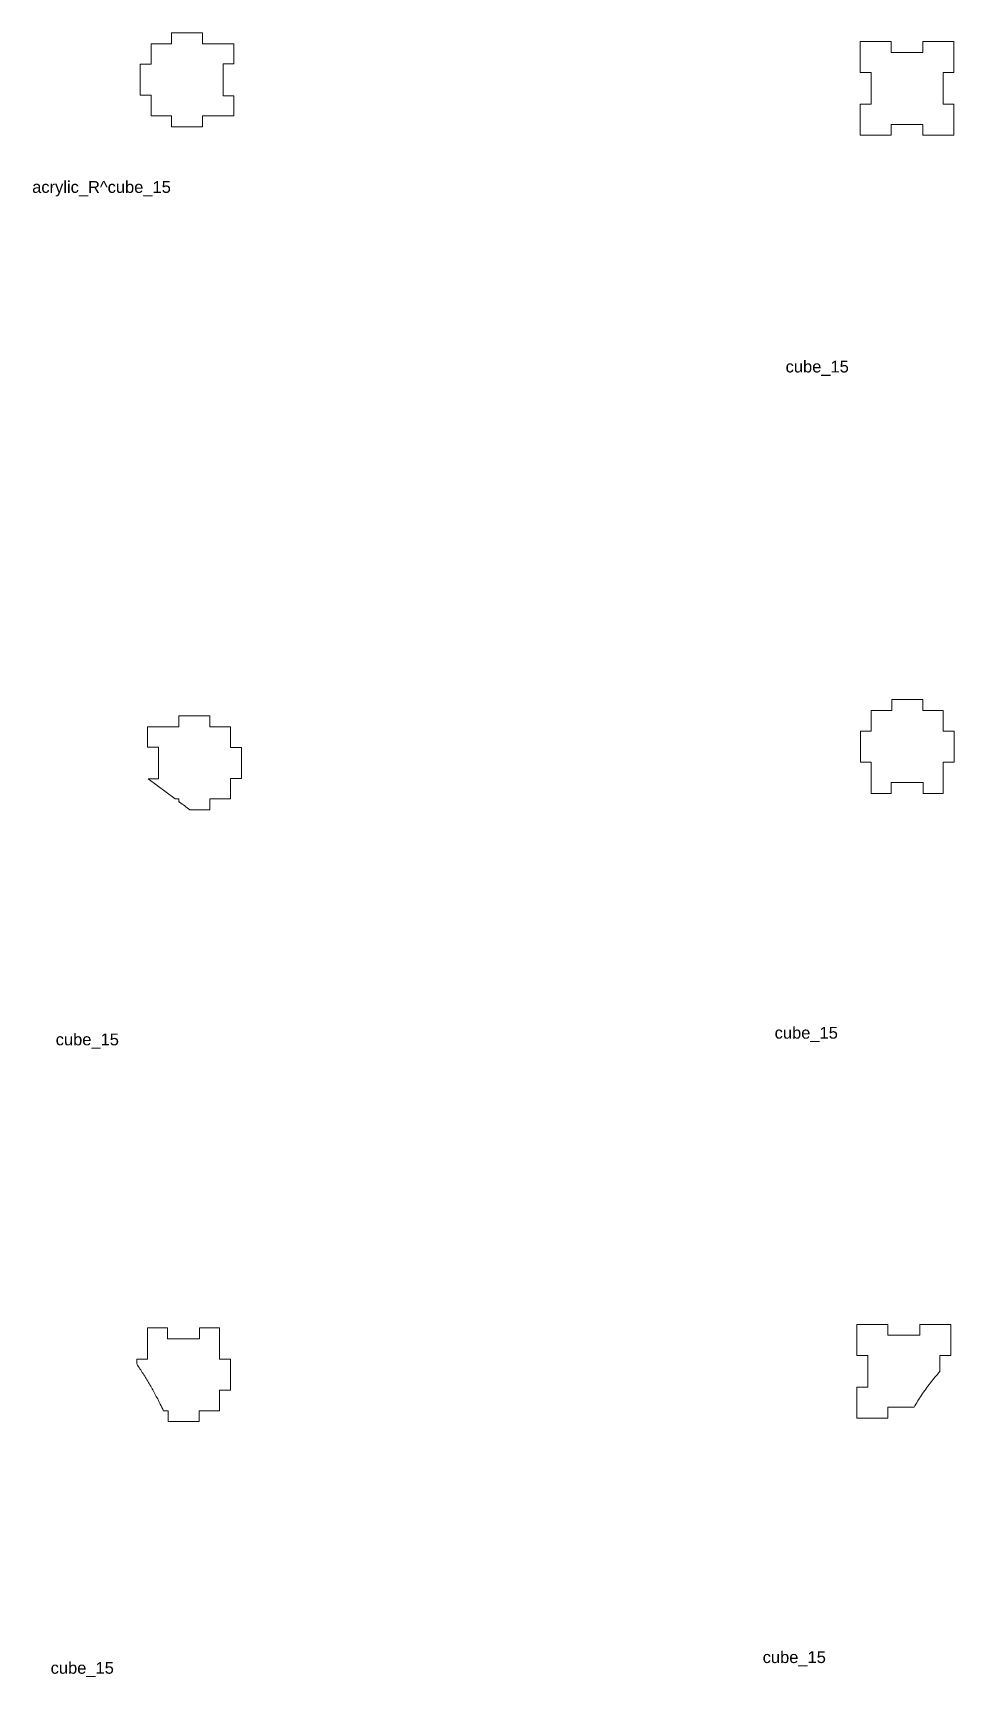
# Model space of a CAD drawing. Header units: inches. Extents: x 3.1 to 13.9, y 1.1 to 20.3.
import ezdxf

# ---------------------------------------------------------------- set-up
doc = ezdxf.new("R2010")
doc.units = ezdxf.units.IN
doc.header["$LTSCALE"] = 0.03937
doc.header["$MEASUREMENT"] = 0

msp = doc.modelspace()

# ---------------------------------------------------------------- linework, layer by layer
at = {"color": 255, "lineweight": 15}
for p, q in [((4.512, 20.173), (4.512, 19.934)), ((4.752, 20.173), (4.512, 20.173)), ((4.752, 20.3), (4.752, 20.173)), ((5.114, 20.3), (4.752, 20.3)), ((5.114, 20.173), (5.114, 20.3)), ((5.481, 20.173), (5.114, 20.173)), ((5.481, 19.938), (5.481, 20.173)), ((13.16, 20.2), (12.797, 20.2)), ((12.797, 20.2), (12.797, 19.837)), ((13.16, 20.073), (13.16, 20.2)), ((13.893, 20.2), (13.53, 20.2)), ((13.53, 20.2), (13.53, 20.073)), ((13.893, 19.837), (13.893, 20.2)), ((13.53, 20.073), (13.16, 20.073)), ((4.385, 19.934), (4.385, 19.571)), ((4.512, 19.934), (4.385, 19.934)), ((5.354, 19.938), (5.481, 19.938)), ((5.354, 19.567), (5.354, 19.938)), ((12.797, 19.837), (12.924, 19.837)), ((12.924, 19.837), (12.924, 19.466)), ((13.766, 19.466), (13.766, 19.837)), ((13.766, 19.837), (13.893, 19.837)), ((4.385, 19.571), (4.512, 19.571)), ((4.512, 19.571), (4.512, 19.331)), ((5.481, 19.567), (5.354, 19.567)), ((5.481, 19.331), (5.481, 19.567)), ((12.924, 19.466), (12.797, 19.466)), ((12.797, 19.466), (12.797, 19.104)), ((13.893, 19.466), (13.766, 19.466)), ((13.893, 19.104), (13.893, 19.466)), ((4.512, 19.331), (4.752, 19.331)), ((4.752, 19.331), (4.752, 19.204)), ((5.114, 19.331), (5.481, 19.331)), ((5.114, 19.204), (5.114, 19.331)), ((13.16, 19.104), (13.16, 19.231)), ((13.16, 19.231), (13.53, 19.231)), ((13.53, 19.231), (13.53, 19.104)), ((4.752, 19.204), (5.114, 19.204)), ((12.797, 19.104), (13.16, 19.104)), ((13.53, 19.104), (13.893, 19.104)), ((13.528, 12.512), (13.165, 12.512)), ((13.165, 12.512), (13.165, 12.385)), ((13.528, 12.385), (13.528, 12.512)), ((5.2, 12.321), (4.837, 12.321)), ((4.837, 12.321), (4.837, 12.194)), ((5.2, 12.194), (5.2, 12.321)), ((13.165, 12.385), (12.926, 12.385)), ((12.926, 12.385), (12.926, 12.145)), ((13.768, 12.385), (13.528, 12.385)), ((13.768, 12.145), (13.768, 12.385)), ((4.837, 12.194), (4.471, 12.194)), ((4.471, 12.194), (4.471, 11.958)), ((5.44, 12.194), (5.2, 12.194)), ((5.44, 11.954), (5.44, 12.194)), ((12.926, 12.145), (12.799, 12.145)), ((12.799, 12.145), (12.799, 11.782)), ((13.895, 12.145), (13.768, 12.145)), ((13.895, 11.782), (13.895, 12.145)), ((4.471, 11.958), (4.598, 11.958)), ((4.598, 11.958), (4.598, 11.588)), ((5.567, 11.954), (5.44, 11.954)), ((5.567, 11.592), (5.567, 11.954)), ((12.799, 11.782), (12.926, 11.782)), ((12.926, 11.782), (12.926, 11.416)), ((13.768, 11.416), (13.768, 11.782)), ((13.768, 11.782), (13.895, 11.782)), ((4.598, 11.588), (4.479, 11.588)), ((4.795, 11.352), (4.479, 11.588)), ((5.44, 11.352), (5.44, 11.592)), ((5.44, 11.592), (5.567, 11.592)), ((13.161, 11.416), (13.161, 11.543)), ((13.161, 11.543), (13.532, 11.543)), ((13.532, 11.543), (13.532, 11.416)), ((4.795, 11.352), (4.837, 11.352)), ((4.837, 11.352), (4.837, 11.321)), ((5.2, 11.225), (5.2, 11.352)), ((5.2, 11.352), (5.44, 11.352)), ((12.926, 11.416), (13.161, 11.416)), ((13.532, 11.416), (13.768, 11.416)), ((4.964, 11.225), (5.2, 11.225)), ((13.122, 5.214), (12.759, 5.214)), ((12.759, 5.214), (12.759, 4.851)), ((13.122, 5.087), (13.122, 5.214)), ((13.855, 5.214), (13.493, 5.214)), ((13.493, 5.214), (13.493, 5.087)), ((13.855, 4.851), (13.855, 5.214)), ((4.706, 5.174), (4.471, 5.174)), ((4.471, 5.174), (4.471, 4.808)), ((4.706, 5.047), (4.706, 5.174)), ((5.077, 5.047), (4.706, 5.047)), ((5.313, 5.174), (5.077, 5.174)), ((5.077, 5.174), (5.077, 5.047)), ((5.313, 4.808), (5.313, 5.174)), ((13.493, 5.087), (13.122, 5.087)), ((4.471, 4.808), (4.344, 4.808)), ((4.344, 4.808), (4.344, 4.752)), ((5.44, 4.808), (5.313, 4.808)), ((5.44, 4.445), (5.44, 4.808)), ((12.759, 4.851), (12.886, 4.851)), ((12.886, 4.851), (12.886, 4.48)), ((13.728, 4.662), (13.728, 4.851)), ((13.728, 4.851), (13.855, 4.851)), ((5.313, 4.205), (5.313, 4.445)), ((5.313, 4.445), (5.44, 4.445)), ((12.886, 4.48), (12.759, 4.48)), ((12.759, 4.48), (12.759, 4.118)), ((13.122, 4.118), (13.122, 4.245)), ((13.122, 4.245), (13.426, 4.245)), ((4.657, 4.205), (4.71, 4.205)), ((4.71, 4.205), (4.71, 4.086)), ((4.713, 4.078), (4.71, 4.086)), ((4.713, 4.078), (4.71, 4.078)), ((4.713, 4.078), (5.073, 4.078)), ((5.073, 4.078), (5.073, 4.205)), ((5.073, 4.205), (5.313, 4.205)), ((12.759, 4.118), (13.122, 4.118))]:
    msp.add_line(p, q, dxfattribs=at)
for points, knots in [([(4.964, 11.225), (4.925, 11.255), (4.882, 11.287), (4.84, 11.319), (4.837, 11.321)], [0, 0, 0, 0, 0.933895, 1, 1, 1, 1]), ([(4.657, 4.205), (4.645, 4.231), (4.613, 4.298), (4.558, 4.403), (4.491, 4.522), (4.42, 4.639), (4.369, 4.715), (4.344, 4.752)], [0, 0, 0, 0, 0.135161, 0.350842, 0.566526, 0.783262, 1, 1, 1, 1]), ([(13.728, 4.662), (13.709, 4.641), (13.67, 4.597), (13.615, 4.529), (13.563, 4.459), (13.514, 4.388), (13.468, 4.317), (13.44, 4.269), (13.426, 4.245)], [0, 0, 0, 0, 0.169082, 0.338162, 0.508157, 0.678151, 0.838964, 1, 1, 1, 1]), ([(4.71, 4.078), (4.71, 4.081), (4.71, 4.083), (4.71, 4.085), (4.71, 4.086)], [0, 0, 0, 0, 0.943599, 1, 1, 1, 1])]:
    msp.add_open_spline(points, degree=3, knots=knots, dxfattribs=at)

# ---------------------------------------------------------------- texts
at = {"color": 255, "lineweight": 0, "char_height": 0.1378, "attachment_point": 7, "line_spacing_factor": 0.963855}
for s, insert, width in [('\\fArial;acrylic_R^ cube_15', (3.123, 18.39), 1.73074), ('\\fArial;cube_15', (11.926, 16.294), 0.85582), ('\\fArial;cube_15', (11.798, 8.512), 0.85582), ('\\fArial;cube_15', (3.398, 8.434), 0.85582), ('\\fArial;cube_15', (11.658, 1.218), 0.85582), ('\\fArial;cube_15', (3.339, 1.093), 0.85582)]:
    msp.add_mtext(s, dxfattribs=dict(at, insert=insert, width=width))

doc.saveas('drawing.dxf')
